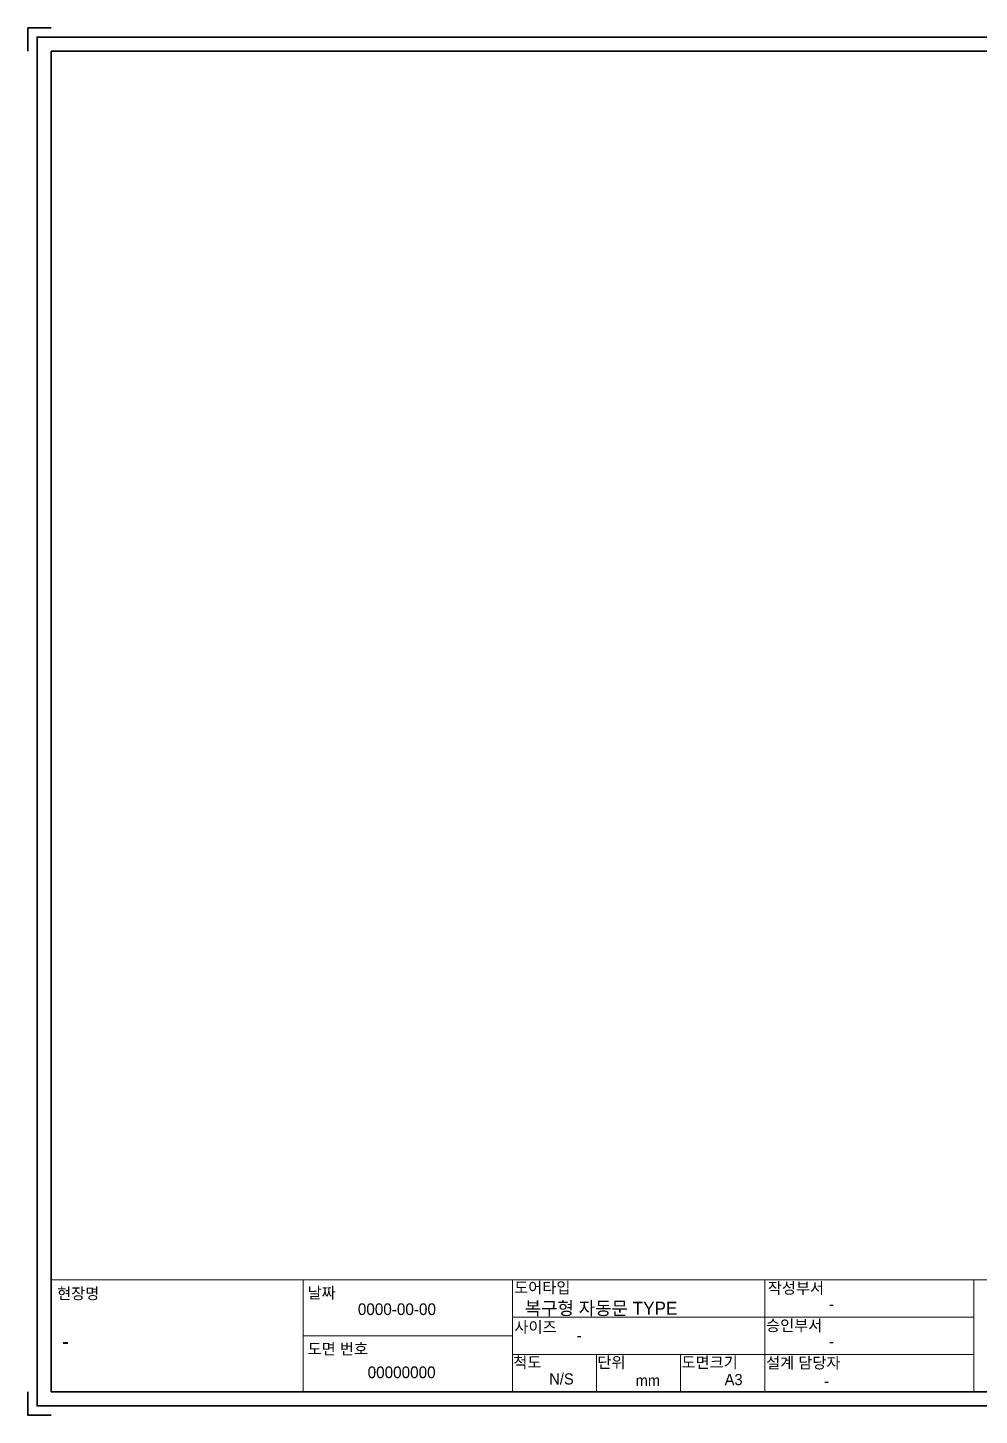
# Model space of a CAD drawing. Header units: millimetres. Extents: x 150937 to 394412, y 327166 to 584759.
# Drawn here: x 166550 to 176744, y 442426 to 457286 of the extents above; entities that cross this region are included whole.
import ezdxf

# ---------------------------------------------------------------- set-up
doc = ezdxf.new("R2010")
doc.units = ezdxf.units.MM
doc.layers.add('2문자(명칭)', color=7, linetype='Continuous', lineweight=20)
doc.layers.add('4윤곽선', color=5, linetype='Continuous', lineweight=70)
doc.styles.get("Standard").update_dxf_attribs({"font": 'arial.ttf'})
doc.styles.add('돋움', font='')
doc.styles.get('돋움').set_extended_font_data('Dotum')

# ---------------------------------------------------------------- blocks, each defined once
blk = doc.blocks.new('c3 base')
at = {"layer": '2문자(명칭)'}
for p, q in [((31125, 2175), (375, 2175)), ((375, 2175), (375, 375)), ((4425, 375), (4425, 2175)), ((7784.246, 375), (7784.246, 2175)), ((11834.246, 375), (11834.246, 2175)), ((15193.493, 375), (15193.493, 2175)), ((7784.246, 1575), (15193.493, 1575)), ((7784.246, 1275), (4425, 1275)), ((7784.246, 975), (15193.493, 975)), ((9134.246, 375), (9134.246, 975)), ((10484.246, 375), (10484.246, 975)), ((10484.246, 375), (10484.246, 975))]:
    blk.add_line(p, q, dxfattribs=at)
at = {"layer": '4윤곽선', "lineweight": 35}
for p, q in [((0, 21900), (0, 22275)), ((0, 22275), (375, 22275)), ((31125, 21900), (375, 21900)), ((375, 21900), (375, 375)), ((0, 375), (0, 0)), ((0, 375), (0, 0)), ((0, 375), (0, 0)), ((375, 375), (31125, 375)), ((0, 0), (375, 0)), ((0, 0), (375, 0)), ((0.001, 0), (375.001, 0))]:
    blk.add_line(p, q, dxfattribs=at)
blk.add_lwpolyline([(31350, 150), (150, 150), (150, 22125), (31350, 22125)], close=True, dxfattribs=at)
at = {"layer": '2문자(명칭)', "style": '돋움'}
for s, height, p in [('현장명', 180, (471.244, 1864.388)), ('날짜', 180, (4494.505, 1875.26)), ('도어타입', 180, (7811.893, 1958.505)), ('작성부서', 180, (11884.51, 1952.219)), ('복구형 자동문 TYPE', 210, (7981.05, 1612.568)), ('사이즈', 180, (7815.62, 1325.581)), ('승인부서', 180, (11856.603, 1352.219)), ('-', 240, (553.344, 1067.49)), ('도면 번호', 180, (4494.505, 975.26)), ('척도', 180, (7798.294, 758.958)), ('단위', 180, (9148.294, 758.958)), ('도면크기', 180, (10498.294, 758.958)), ('설계 담당자', 180, (11856.603, 752.219)), ('N/S', 180, (8374.917, 493.354)), ('mm', 180, (9761.814, 467.433)), ('A3', 180, (11191.648, 482.527)), ('-', 180, (12787.337, 458.653))]:
    blk.add_text(s, height=height, dxfattribs=at).set_placement(p)
at = {"layer": '2문자(명칭)', "char_height": 187.5, "attachment_point": 1}
for s, insert in [('{\\fDotum|b0|i0|c129|p50;0000-00-00}', (5300.731, 1796.317)), ('{\\fDotum|b0|i0|c129|p50;00000000}', (5458.275, 783.31))]:
    blk.add_mtext_dynamic_manual_height_columns(s, width=35.47349, gutter_width=18.75, heights=[0], dxfattribs=dict(at, insert=insert))
at = {"layer": '2문자(명칭)', "char_height": 180, "attachment_point": 1, "style": '돋움'}
for insert in [(12867.521, 1876.009), (8817.521, 1370.198), (12867.521, 1276.009)]:
    blk.add_mtext_dynamic_manual_height_columns('{\\fDotum|b0|i0|c129|p50;-}', width=35.47349, gutter_width=18.75, heights=[0], dxfattribs=dict(at, insert=insert))
blk = doc.blocks.new('c-3 base')
at = {"xscale": 0.6671428571428571, "yscale": 0.6671428571428571, "zscale": 0.6671428571428571}
blk.add_blockref('c3 base', (0, 0), dxfattribs=at)

msp = doc.modelspace()

# ---------------------------------------------------------------- block references
msp.add_blockref('c-3 base', (166550.366, 442425.731))

doc.saveas('drawing.dxf')
